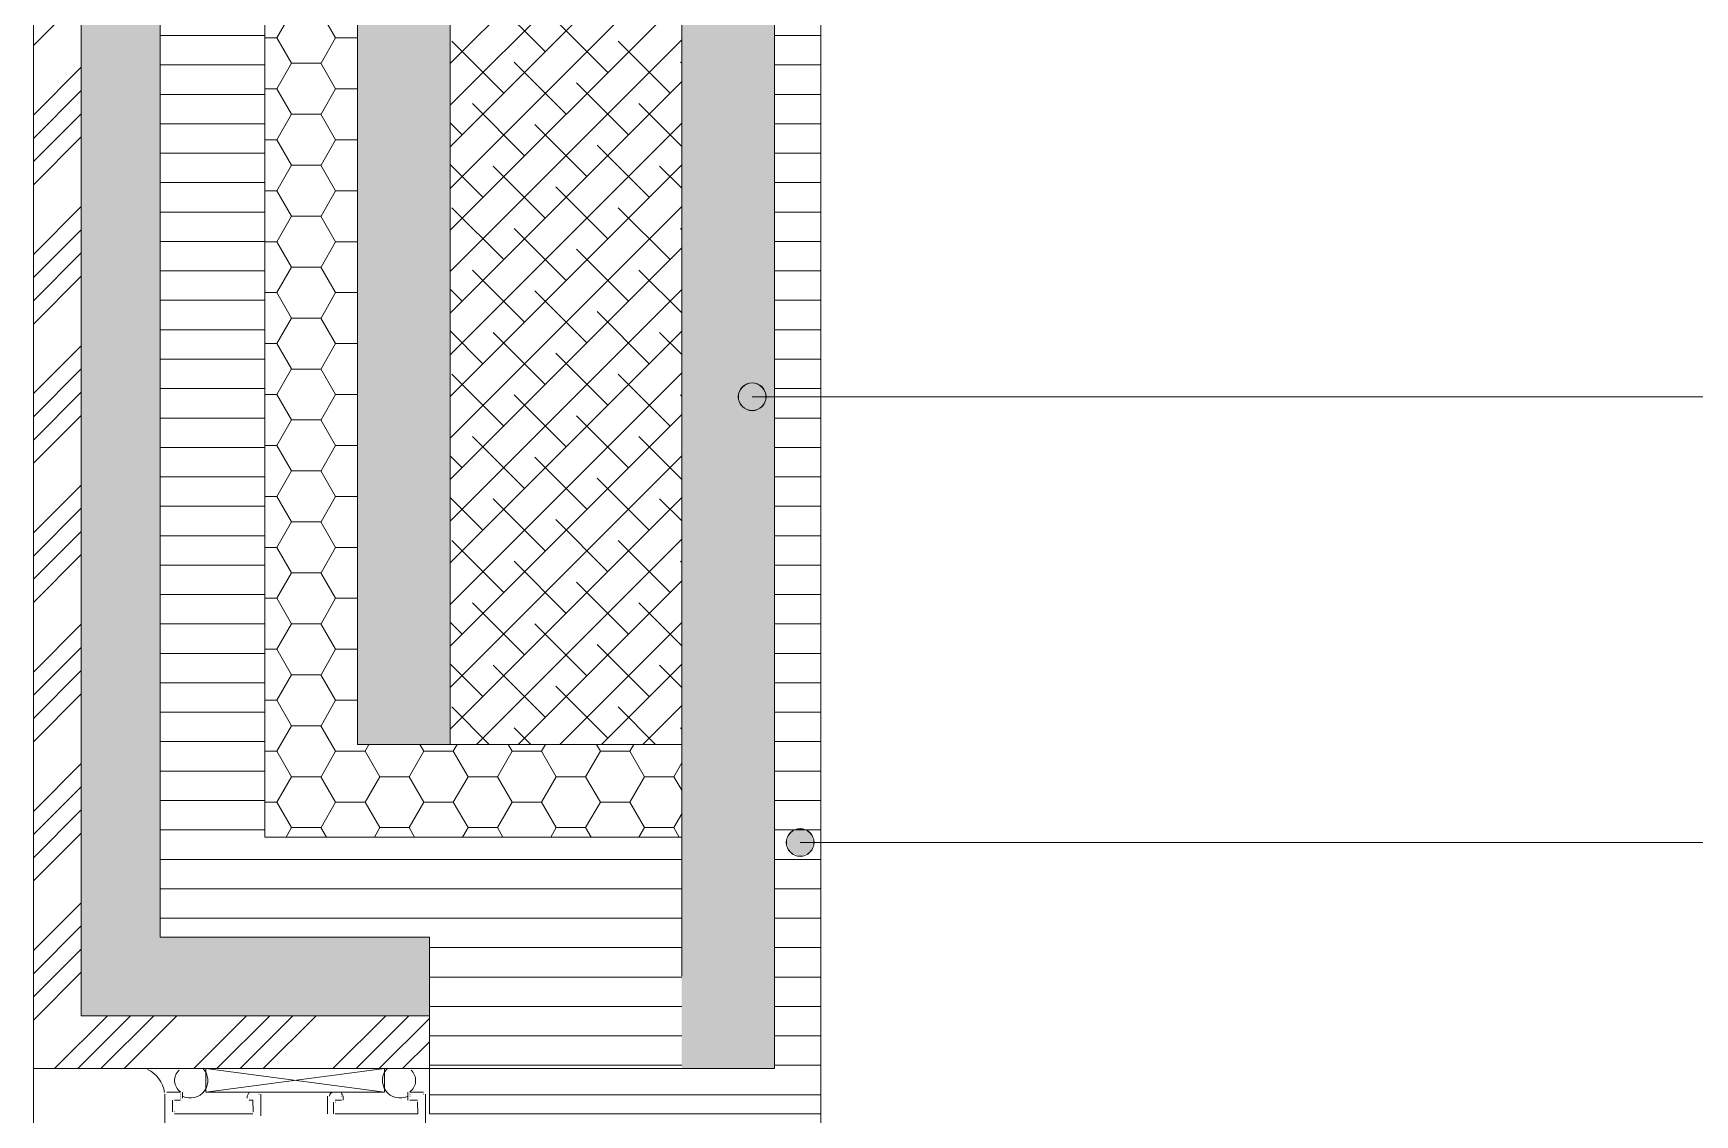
# Paper-space layout 'F02.1_POR CONST' of a CAD drawing. Extents: x -24.6 to 14.9, y -8.7 to 21.
# Drawn here: x -12.623 to -11.357, y 1.472 to 2.296 of the extents above; entities that cross this region are included whole.
import ezdxf
from ezdxf.xclip import XClip

# ---------------------------------------------------------------- set-up
doc = ezdxf.new("R2010")
doc.units = 0
doc.header["$MEASUREMENT"] = 0
doc.header["$XCLIPFRAME"] = 2
doc.layers.add('.trama', color=251, linetype='Continuous', lineweight=5)
doc.layers.add('Anotação - Geral', color=7, linetype='Continuous')
doc.layers.add('para ar_90_muro', color=7, linetype='Continuous')

# ---------------------------------------------------------------- blocks, each defined once
blk = doc.blocks.new('Viewport35')
at = {"layer": '.trama', "ltscale": 0.003}
h = blk.add_hatch(dxfattribs=at)
h.set_pattern_fill('ANSI34', color=256, scale=0.001416666666666304)
h.set_pattern_definition([(44.99999999999999, (-64.91441254747538, 2.771900881948738), (-0.0007513009550105145, 0.0007513009550105146), []), (44.99999999999999, (-64.91416211382412, 2.771900881948738), (-0.0007513009550105145, 0.0007513009550105146), []), (44.99999999999999, (-64.91391168017147, 2.771900881948738), (-0.0007513009550105145, 0.0007513009550105146), []), (44.99999999999999, (-64.9136612465202, 2.771900881948738), (-0.0007513009550105145, 0.0007513009550105146), [])])
h.paths.add_polyline_path([(8.192605035433061, 5.906153775473104), (8.192605035433061, 5.906723775473109), (8.18884670209971, 5.906723775473109), (8.18884670209971, 5.972544775473082), (8.188330035433012, 5.972544775473086), (8.188330035433012, 5.972403108806429), (8.188330035433012, 5.906153775473104)])
at = {"layer": 'para ar_90_muro', "linetype": 'Continuous', "lineweight": 0}
for color, points in [(253, [(8.189696702099695, 5.907573775473105), (8.192605035433061, 5.907573775473105), (8.192605035433061, 5.906723775473109), (8.188846702099681, 5.906723775473109), (8.18884670209971, 5.972544775473096), (8.189696702099724, 5.972544775473096)]), (0, [(8.191830035433071, 5.951544775473096), (8.191830035433071, 5.909653775473105), (8.192830035433019, 5.909653775473105), (8.192830035433019, 5.951544775473096)]), (253, [(8.195330035433017, 5.951544775473096), (8.195330035433017, 5.906153775473104), (8.196330035433064, 5.906153775473104), (8.196330035433064, 5.951544775473096)]), (0, [(8.195940035433068, 5.913404775473104), (8.19598403543307, 5.913298775473102), (8.196090035433073, 5.913254775473103), (8.196196035433076, 5.913298775473102), (8.196240035433064, 5.913404775473104), (8.196196035433076, 5.913510775473105), (8.196090035433073, 5.913554775473106), (8.19598403543307, 5.913510775473105)]), (0, [(8.196458035433068, 5.908594775473107), (8.19650203543307, 5.908488775473105), (8.196608035433073, 5.908444775473106), (8.196714035433075, 5.908488775473105), (8.196758035433078, 5.908594775473107), (8.196714035433075, 5.908700775473106), (8.196608035433073, 5.908744775473105), (8.19650203543307, 5.908700775473106)])]:
    blk.add_hatch(color=color, dxfattribs=at).paths.add_polyline_path(points)
at = {"layer": 'para ar_90_muro', "color": 0, "linetype": 'Continuous', "lineweight": 0}
for p, q in [((8.188330035433012, 5.906153775473104), (8.188330035433012, 5.972403108806429)), ((8.18884670209971, 5.906723775473109), (8.18884670209971, 5.972544760504109)), ((8.189696702099695, 5.907573775473105), (8.189696702099695, 5.972544760504109)), ((8.19083003543301, 5.908653775473098), (8.19083003543301, 5.970703108806429)), ((8.191830035433071, 5.909653775473105), (8.191830035433071, 5.955586775473101)), ((8.192830035433019, 5.951544775473096), (8.192830035433019, 5.909653775473105)), ((8.195330035433017, 5.9071537754731), (8.195330035433017, 5.951544775473096)), ((8.195330035433017, 5.951544775473096), (8.195330035433017, 5.909653775473105)), ((8.196330035433064, 5.906153775473104), (8.196330035433064, 5.951544775473096)), ((8.196830035433067, 5.905666775473096), (8.196830035433067, 5.951544775473096)), ((8.192830035433019, 5.916102775473098), (8.194943035433084, 5.918215775473106)), ((8.192830035433019, 5.916551775473096), (8.194494035433038, 5.918215775473106)), ((8.192830035433019, 5.917000775473106), (8.194045035433078, 5.918215775473106)), ((8.192830035433019, 5.9156537754731), (8.195330035433017, 5.918153775473105)), ((8.192830035433019, 5.915204775473105), (8.195330035433017, 5.917704775473098)), ((8.193856035433072, 5.917129775473098), (8.193295035433067, 5.917690775473098)), ((8.190958035433084, 5.917278775473106), (8.191117035433052, 5.917553775473102)), ((8.191593035433073, 5.917278775473106), (8.191434035433048, 5.917553775473102)), ((8.194530035433004, 5.916904775473105), (8.193969035433042, 5.917466775473105)), ((8.188330035433012, 5.917302775473106), (8.188329035433057, 5.917302775473106)), ((8.19083003543301, 5.917302775473106), (8.189696702099695, 5.917302775473106)), ((8.19083003543301, 5.917278775473106), (8.190958035433084, 5.917278775473106)), ((8.191117035433052, 5.917003775473097), (8.190958035433084, 5.917278775473106)), ((8.19143503543306, 5.917003775473097), (8.191593035433073, 5.917278775473106)), ((8.191593035433073, 5.917278775473106), (8.191830035433071, 5.917278775473106)), ((8.191593035433073, 5.917278775473106), (8.191593035433073, 5.917278775473106)), ((8.191593035433073, 5.917278775473106), (8.191593035433073, 5.917278775473106)), ((8.191593035433073, 5.917278775473106), (8.191593035433073, 5.917278775473106)), ((8.191593035433073, 5.917278775473106), (8.191593035433073, 5.917278775473106)), ((8.192830035433019, 5.914755775473106), (8.195330035433017, 5.9172557754731)), ((8.193407035433069, 5.916680775473102), (8.192846035433021, 5.9172417754731)), ((8.195203035433067, 5.916680775473102), (8.194642035433006, 5.9172417754731)), ((8.196830035433067, 5.917302775473106), (8.196330035433064, 5.917302775473106)), ((8.188330035433012, 5.916985775473098), (8.188329035433057, 5.916985775473098)), ((8.19083003543301, 5.916985775473098), (8.189696702099695, 5.916985775473098)), ((8.190958035433084, 5.916728775473103), (8.191117035433052, 5.917003775473097)), ((8.191117035433052, 5.917003775473097), (8.19143503543306, 5.917003775473097)), ((8.191117035433052, 5.917003775473097), (8.191117035433052, 5.917003775473097)), ((8.191117035433052, 5.917003775473097), (8.191117035433052, 5.917003775473097)), ((8.191117035433052, 5.917003775473097), (8.191117035433052, 5.917003775473097)), ((8.191117035433052, 5.917003775473097), (8.191117035433052, 5.917003775473097)), ((8.191593035433073, 5.916728775473103), (8.191434035433048, 5.917003775473097)), ((8.194081035433044, 5.916455775473105), (8.193520035433068, 5.917017775473097)), ((8.195330035433017, 5.917003775473097), (8.195316035433066, 5.917017775473097)), ((8.196830035433067, 5.916985775473098), (8.196330035433064, 5.916985775473098)), ((8.192830035433019, 5.914306775473097), (8.195330035433017, 5.916806775473104)), ((8.194754035433007, 5.916231775473106), (8.194193035433045, 5.916792775473104)), ((8.188330035433012, 5.916667775473096), (8.188329035433057, 5.916667775473096)), ((8.19083003543301, 5.916667775473096), (8.189696702099695, 5.916667775473096)), ((8.19083003543301, 5.916728775473103), (8.190958035433084, 5.916728775473103)), ((8.191117035433052, 5.916453775473105), (8.190958035433084, 5.916728775473103)), ((8.19143503543306, 5.916453775473105), (8.191593035433073, 5.916728775473103)), ((8.191593035433073, 5.916728775473103), (8.191830035433071, 5.916728775473103)), ((8.191593035433073, 5.916728775473103), (8.191593035433073, 5.916728775473103)), ((8.191593035433073, 5.916728775473103), (8.191593035433073, 5.916728775473103)), ((8.191593035433073, 5.916728775473103), (8.191593035433073, 5.916728775473103)), ((8.191593035433073, 5.916728775473103), (8.191593035433073, 5.916728775473103)), ((8.196830035433067, 5.916667775473096), (8.196330035433064, 5.916667775473096)), ((8.190958035433084, 5.916178775473098), (8.191117035433052, 5.916453775473105)), ((8.191117035433052, 5.916453775473105), (8.19143503543306, 5.916453775473105)), ((8.191117035433052, 5.916453775473105), (8.191117035433052, 5.916453775473105)), ((8.191117035433052, 5.916453775473105), (8.191117035433052, 5.916453775473105)), ((8.191117035433052, 5.916453775473105), (8.191117035433052, 5.916453775473105)), ((8.191117035433052, 5.916453775473105), (8.191117035433052, 5.916453775473105)), ((8.191593035433073, 5.916178775473098), (8.191434035433048, 5.916453775473105)), ((8.193632035433069, 5.916006775473097), (8.193071035433064, 5.916568775473101)), ((8.195330035433017, 5.916105775473104), (8.194867035433063, 5.916568775473101)), ((8.188330035433012, 5.916350775473099), (8.188329035433057, 5.916350775473099)), ((8.19083003543301, 5.916350775473099), (8.189696702099695, 5.916350775473099)), ((8.192958035433023, 5.916231775473106), (8.192830035433019, 5.916360775473098)), ((8.192830035433019, 5.913857775473099), (8.195330035433017, 5.916357775473106)), ((8.194305035433047, 5.915782775473096), (8.19374403543307, 5.916343775473106)), ((8.196830035433067, 5.916350775473099), (8.196330035433064, 5.916350775473099)), ((8.19083003543301, 5.916178775473098), (8.190958035433084, 5.916178775473098)), ((8.191117035433052, 5.915903775473103), (8.190958035433084, 5.916178775473098)), ((8.19143503543306, 5.915903775473103), (8.191593035433073, 5.916178775473098)), ((8.191593035433073, 5.916178775473098), (8.191830035433071, 5.916178775473098)), ((8.191593035433073, 5.916178775473098), (8.191593035433073, 5.916178775473098)), ((8.191593035433073, 5.916178775473098), (8.191593035433073, 5.916178775473098)), ((8.191593035433073, 5.916178775473098), (8.191593035433073, 5.916178775473098)), ((8.191593035433073, 5.916178775473098), (8.191593035433073, 5.916178775473098)), ((8.194979035433064, 5.915557775473099), (8.194418035433003, 5.916119775473105)), ((8.188330035433012, 5.916032775473097), (8.188329035433057, 5.916032775473097)), ((8.19083003543301, 5.916032775473097), (8.189696702099695, 5.916032775473097)), ((8.190958035433084, 5.915628775473106), (8.191117035433052, 5.915903775473103)), ((8.191117035433052, 5.915903775473103), (8.19143503543306, 5.915903775473103)), ((8.191117035433052, 5.915903775473103), (8.191117035433052, 5.915903775473103)), ((8.191117035433052, 5.915903775473103), (8.191117035433052, 5.915903775473103)), ((8.191117035433052, 5.915903775473103), (8.191117035433052, 5.915903775473103)), ((8.191117035433052, 5.915903775473103), (8.191117035433052, 5.915903775473103)), ((8.191593035433073, 5.915628775473106), (8.191434035433048, 5.915903775473103)), ((8.193183035433066, 5.915557775473099), (8.192830035433019, 5.915911775473104)), ((8.192830035433019, 5.913408775473103), (8.195330035433017, 5.915908775473097)), ((8.193856035433072, 5.915333775473098), (8.193295035433067, 5.915894775473097)), ((8.195330035433017, 5.915656775473105), (8.195091035433066, 5.915894775473097)), ((8.196830035433067, 5.916032775473097), (8.196330035433064, 5.916032775473097)), ((8.188330035433012, 5.915715775473101), (8.188329035433057, 5.915715775473101)), ((8.19083003543301, 5.915715775473101), (8.189696702099695, 5.915715775473101)), ((8.196830035433067, 5.915715775473101), (8.196330035433064, 5.915715775473101)), ((8.19083003543301, 5.915628775473106), (8.190958035433084, 5.915628775473106)), ((8.191117035433052, 5.915353775473097), (8.190958035433084, 5.915628775473106)), ((8.19143503543306, 5.915353775473097), (8.191593035433073, 5.915628775473106)), ((8.191593035433073, 5.915628775473106), (8.191830035433071, 5.915628775473106)), ((8.191593035433073, 5.915628775473106), (8.191593035433073, 5.915628775473106)), ((8.191593035433073, 5.915628775473106), (8.191593035433073, 5.915628775473106)), ((8.191593035433073, 5.915628775473106), (8.191593035433073, 5.915628775473106)), ((8.191593035433073, 5.915628775473106), (8.191593035433073, 5.915628775473106)), ((8.194530035433004, 5.915108775473104), (8.193969035433042, 5.915670775473105)), ((8.188330035433012, 5.915397775473098), (8.188329035433057, 5.915397775473098)), ((8.19083003543301, 5.915397775473098), (8.189696702099695, 5.915397775473098)), ((8.190958035433084, 5.915078775473104), (8.191117035433052, 5.915353775473097)), ((8.191117035433052, 5.915353775473097), (8.19143503543306, 5.915353775473097)), ((8.191117035433052, 5.915353775473097), (8.191117035433052, 5.915353775473097)), ((8.191117035433052, 5.915353775473097), (8.191117035433052, 5.915353775473097)), ((8.191117035433052, 5.915353775473097), (8.191117035433052, 5.915353775473097)), ((8.191117035433052, 5.915353775473097), (8.191117035433052, 5.915353775473097)), ((8.191593035433073, 5.915078775473104), (8.191434035433048, 5.915353775473097)), ((8.192830035433019, 5.912959775473105), (8.195330035433017, 5.915459775473099)), ((8.193407035433069, 5.914884775473102), (8.192846035433021, 5.915445775473099)), ((8.195203035433067, 5.914884775473102), (8.194642035433006, 5.915445775473099)), ((8.196830035433067, 5.915397775473098), (8.196330035433064, 5.915397775473098)), ((8.194081035433044, 5.914659775473105), (8.193520035433068, 5.915221775473098)), ((8.195330035433017, 5.915207775473098), (8.195316035433066, 5.915221775473098)), ((8.188330035433012, 5.915080775473104), (8.188329035433057, 5.915080775473104)), ((8.19083003543301, 5.915080775473104), (8.189696702099695, 5.915080775473104)), ((8.19083003543301, 5.915078775473104), (8.190958035433084, 5.915078775473104)), ((8.191117035433052, 5.914803775473105), (8.190958035433084, 5.915078775473104)), ((8.19143503543306, 5.914804775473101), (8.191593035433073, 5.915078775473104)), ((8.191593035433073, 5.915078775473104), (8.191830035433071, 5.915078775473104)), ((8.191593035433073, 5.915078775473104), (8.191593035433073, 5.915078775473104)), ((8.191593035433073, 5.915078775473104), (8.191593035433073, 5.915078775473104)), ((8.191593035433073, 5.915078775473104), (8.191593035433073, 5.915078775473104)), ((8.191593035433073, 5.915078775473104), (8.191593035433073, 5.915078775473104)), ((8.192830035433019, 5.912510775473097), (8.195330035433017, 5.915010775473103)), ((8.194754035433007, 5.914435775473105), (8.194193035433045, 5.914996775473103)), ((8.196830035433067, 5.915080775473104), (8.196330035433064, 5.915080775473104)), ((8.190958035433084, 5.914529775473106), (8.191117035433052, 5.914804775473101)), ((8.191117035433052, 5.914804775473101), (8.191117035433052, 5.914804775473101)), ((8.191117035433052, 5.914804775473101), (8.191117035433052, 5.914804775473101)), ((8.191117035433052, 5.914804775473101), (8.191117035433052, 5.914804775473101)), ((8.191117035433052, 5.914804775473101), (8.191117035433052, 5.914804775473101)), ((8.191117035433052, 5.914803775473105), (8.19143503543306, 5.914803775473105)), ((8.191593035433073, 5.914528775473098), (8.191434035433048, 5.914803775473105)), ((8.188330035433012, 5.9147627754731), (8.188329035433057, 5.9147627754731)), ((8.19083003543301, 5.9147627754731), (8.189696702099695, 5.9147627754731)), ((8.193632035433069, 5.914210775473096), (8.193071035433064, 5.9147727754731)), ((8.195330035433017, 5.914309775473104), (8.194867035433063, 5.9147727754731)), ((8.196830035433067, 5.9147627754731), (8.196330035433064, 5.9147627754731)), ((8.188330035433012, 5.914445775473105), (8.188329035433057, 5.914445775473105)), ((8.19083003543301, 5.914445775473105), (8.189696702099695, 5.914445775473105)), ((8.19083003543301, 5.914528775473098), (8.190958035433084, 5.914528775473098)), ((8.191117035433052, 5.914254775473097), (8.190958035433084, 5.914528775473098)), ((8.19143503543306, 5.914254775473097), (8.191593035433073, 5.914529775473106)), ((8.191593035433073, 5.914529775473106), (8.191593035433073, 5.914529775473106)), ((8.191593035433073, 5.914529775473106), (8.191593035433073, 5.914529775473106)), ((8.191593035433073, 5.914529775473106), (8.191593035433073, 5.914529775473106)), ((8.191593035433073, 5.914529775473106), (8.191593035433073, 5.914529775473106)), ((8.191593035433073, 5.914528775473098), (8.191830035433071, 5.914528775473098)), ((8.192958035433023, 5.914435775473105), (8.192830035433019, 5.914564775473098)), ((8.192830035433019, 5.912061775473099), (8.195330035433017, 5.914561775473107)), ((8.194305035433047, 5.913986775473106), (8.19374403543307, 5.914547775473107)), ((8.196830035433067, 5.914445775473105), (8.196330035433064, 5.914445775473105)), ((8.194979035433064, 5.913761775473098), (8.194418035433003, 5.914323775473104)), ((8.188330035433012, 5.914127775473103), (8.188329035433057, 5.914127775473103)), ((8.19083003543301, 5.914127775473103), (8.189696702099695, 5.914127775473103)), ((8.190958035433084, 5.9139797754731), (8.191117035433052, 5.914254775473097)), ((8.191117035433052, 5.914254775473097), (8.191117035433052, 5.914254775473097)), ((8.191117035433052, 5.914254775473097), (8.191117035433052, 5.914254775473097)), ((8.191117035433052, 5.914254775473097), (8.191117035433052, 5.914254775473097)), ((8.191117035433052, 5.914254775473097), (8.191117035433052, 5.914254775473097)), ((8.191117035433052, 5.914253775473103), (8.19143503543306, 5.914253775473103)), ((8.191593035433073, 5.9139797754731), (8.191434035433048, 5.914254775473097)), ((8.193183035433066, 5.913761775473098), (8.192830035433019, 5.914115775473102)), ((8.192830035433019, 5.911612775473102), (8.195330035433017, 5.914112775473097)), ((8.193856035433072, 5.913537775473097), (8.193295035433067, 5.914098775473096)), ((8.195330035433017, 5.913860775473106), (8.195091035433066, 5.914098775473096)), ((8.196830035433067, 5.914127775473103), (8.196330035433064, 5.914127775473103)), ((8.19083003543301, 5.913978775473105), (8.190958035433084, 5.913978775473105)), ((8.191117035433052, 5.913704775473105), (8.190958035433084, 5.9139797754731)), ((8.19143503543306, 5.913704775473105), (8.191593035433073, 5.9139797754731)), ((8.191593035433073, 5.9139797754731), (8.191593035433073, 5.9139797754731)), ((8.191593035433073, 5.9139797754731), (8.191593035433073, 5.9139797754731)), ((8.191593035433073, 5.9139797754731), (8.191593035433073, 5.9139797754731)), ((8.191593035433073, 5.9139797754731), (8.191593035433073, 5.9139797754731)), ((8.191593035433073, 5.913978775473105), (8.191830035433071, 5.913978775473105)), ((8.188330035433012, 5.913810775473106), (8.188329035433057, 5.913810775473106)), ((8.19083003543301, 5.913810775473106), (8.189696702099695, 5.913810775473106)), ((8.194530035433004, 5.913312775473102), (8.193969035433042, 5.913874775473106)), ((8.196830035433067, 5.913810775473106), (8.196330035433064, 5.913810775473106)), ((8.190958035433084, 5.913429775473098), (8.191117035433052, 5.913704775473105)), ((8.191117035433052, 5.913704775473105), (8.191117035433052, 5.913704775473105)), ((8.191117035433052, 5.913704775473105), (8.191117035433052, 5.913704775473105)), ((8.191117035433052, 5.913704775473105), (8.191117035433052, 5.913704775473105)), ((8.191117035433052, 5.913704775473105), (8.191117035433052, 5.913704775473105)), ((8.191117035433052, 5.913703775473097), (8.19143503543306, 5.913703775473097)), ((8.191593035433073, 5.913429775473098), (8.191434035433048, 5.913704775473105)), ((8.192830035433019, 5.911163775473106), (8.195330035433017, 5.913663775473097)), ((8.193407035433069, 5.913088775473101), (8.192846035433021, 5.913649775473097)), ((8.195203035433067, 5.913088775473101), (8.194642035433006, 5.913649775473097)), ((8.188330035433012, 5.913492775473104), (8.188329035433057, 5.913492775473104)), ((8.19083003543301, 5.913492775473104), (8.189696702099695, 5.913492775473104)), ((8.19083003543301, 5.913429775473098), (8.190958035433084, 5.913429775473098)), ((8.191117035433052, 5.913154775473101), (8.190958035433084, 5.913429775473098)), ((8.19143503543306, 5.913154775473101), (8.191593035433073, 5.913429775473098)), ((8.191593035433073, 5.913429775473098), (8.191830035433071, 5.913429775473098)), ((8.191593035433073, 5.913429775473098), (8.191593035433073, 5.913429775473098)), ((8.191593035433073, 5.913429775473098), (8.191593035433073, 5.913429775473098)), ((8.191593035433073, 5.913429775473098), (8.191593035433073, 5.913429775473098)), ((8.191593035433073, 5.913429775473098), (8.191593035433073, 5.913429775473098)), ((8.194081035433044, 5.912863775473106), (8.193520035433068, 5.913425775473097)), ((8.195330035433017, 5.913411775473097), (8.195316035433066, 5.913425775473097)), ((8.223497035433084, 5.913404775473104), (8.196090035433073, 5.913404775473104)), ((8.196830035433067, 5.913492775473104), (8.196330035433064, 5.913492775473104)), ((8.192830035433019, 5.910714775473096), (8.195330035433017, 5.913214775473101)), ((8.194754035433007, 5.912639775473105), (8.194193035433045, 5.913200775473102)), ((8.188330035433012, 5.913175775473105), (8.188329035433057, 5.913175775473105)), ((8.19083003543301, 5.913175775473105), (8.189696702099695, 5.913175775473105)), ((8.190958035433084, 5.912879775473106), (8.191117035433052, 5.913154775473101)), ((8.191117035433052, 5.913154775473101), (8.19143503543306, 5.913154775473101)), ((8.191117035433052, 5.913154775473101), (8.191117035433052, 5.913154775473101)), ((8.191117035433052, 5.913154775473101), (8.191117035433052, 5.913154775473101)), ((8.191117035433052, 5.913154775473101), (8.191117035433052, 5.913154775473101)), ((8.191117035433052, 5.913154775473101), (8.191117035433052, 5.913154775473101)), ((8.191593035433073, 5.912879775473106), (8.191434035433048, 5.913154775473101)), ((8.196830035433067, 5.913175775473105), (8.196330035433064, 5.913175775473105)), ((8.188330035433012, 5.912857775473107), (8.188329035433057, 5.912857775473107)), ((8.19083003543301, 5.912857775473107), (8.189696702099695, 5.912857775473107)), ((8.19083003543301, 5.912879775473106), (8.190958035433084, 5.912879775473106)), ((8.191117035433052, 5.912604775473097), (8.190958035433084, 5.912879775473106)), ((8.19143503543306, 5.912604775473097), (8.191593035433073, 5.912879775473106)), ((8.191593035433073, 5.912879775473106), (8.191830035433071, 5.912879775473106)), ((8.191593035433073, 5.912879775473106), (8.191593035433073, 5.912879775473106)), ((8.191593035433073, 5.912879775473106), (8.191593035433073, 5.912879775473106)), ((8.191593035433073, 5.912879775473106), (8.191593035433073, 5.912879775473106)), ((8.191593035433073, 5.912879775473106), (8.191593035433073, 5.912879775473106)), ((8.193632035433069, 5.912414775473106), (8.193071035433064, 5.9129767754731)), ((8.195330035433017, 5.912513775473103), (8.194867035433063, 5.9129767754731)), ((8.196830035433067, 5.912857775473107), (8.196330035433064, 5.912857775473107)), ((8.192958035433023, 5.912639775473105), (8.192830035433019, 5.912767775473105)), ((8.192830035433019, 5.910265775473098), (8.195330035433017, 5.912765775473106)), ((8.194305035433047, 5.912190775473105), (8.19374403543307, 5.912751775473106)), ((8.188330035433012, 5.912540775473097), (8.188329035433057, 5.912540775473097)), ((8.19083003543301, 5.912540775473097), (8.189696702099695, 5.912540775473097)), ((8.190958035433084, 5.912329775473101), (8.191117035433052, 5.912604775473097)), ((8.191117035433052, 5.912604775473097), (8.19143503543306, 5.912604775473097)), ((8.191117035433052, 5.912604775473097), (8.191117035433052, 5.912604775473097)), ((8.191117035433052, 5.912604775473097), (8.191117035433052, 5.912604775473097)), ((8.191117035433052, 5.912604775473097), (8.191117035433052, 5.912604775473097)), ((8.191117035433052, 5.912604775473097), (8.191117035433052, 5.912604775473097)), ((8.191593035433073, 5.912329775473101), (8.191434035433048, 5.912604775473097)), ((8.194979035433064, 5.911965775473098), (8.194418035433003, 5.912527775473103)), ((8.196830035433067, 5.912540775473097), (8.196330035433064, 5.912540775473097)), ((8.19083003543301, 5.912329775473101), (8.190958035433084, 5.912329775473101)), ((8.191117035433052, 5.912054775473106), (8.190958035433084, 5.912329775473101)), ((8.19143503543306, 5.912054775473106), (8.191593035433073, 5.912329775473101)), ((8.191593035433073, 5.912329775473101), (8.191830035433071, 5.912329775473101)), ((8.191593035433073, 5.912329775473101), (8.191593035433073, 5.912329775473101)), ((8.191593035433073, 5.912329775473101), (8.191593035433073, 5.912329775473101)), ((8.191593035433073, 5.912329775473101), (8.191593035433073, 5.912329775473101)), ((8.191593035433073, 5.912329775473101), (8.191593035433073, 5.912329775473101)), ((8.193183035433066, 5.911965775473098), (8.192830035433019, 5.912318775473105)), ((8.192830035433019, 5.909816775473102), (8.195330035433017, 5.912316775473105)), ((8.193856035433072, 5.911741775473097), (8.193295035433067, 5.912302775473105)), ((8.195330035433017, 5.912064775473107), (8.195091035433066, 5.912302775473105)), ((8.188330035433012, 5.912222775473106), (8.188329035433057, 5.912222775473106)), ((8.19083003543301, 5.912222775473106), (8.189696702099695, 5.912222775473106)), ((8.196830035433067, 5.912222775473106), (8.196330035433064, 5.912222775473106)), ((8.190958035433084, 5.911779775473097), (8.191117035433052, 5.912054775473106)), ((8.191117035433052, 5.912054775473106), (8.19143503543306, 5.912054775473106)), ((8.191117035433052, 5.912054775473106), (8.191117035433052, 5.912054775473106)), ((8.191117035433052, 5.912054775473106), (8.191117035433052, 5.912054775473106)), ((8.191117035433052, 5.912054775473106), (8.191117035433052, 5.912054775473106)), ((8.191117035433052, 5.912054775473106), (8.191117035433052, 5.912054775473106)), ((8.191593035433073, 5.911779775473097), (8.191434035433048, 5.912054775473106)), ((8.194530035433004, 5.911516775473102), (8.193969035433042, 5.912078775473105)), ((8.188330035433012, 5.911905775473098), (8.188329035433057, 5.911905775473098)), ((8.19083003543301, 5.911905775473098), (8.189696702099695, 5.911905775473098)), ((8.19083003543301, 5.911779775473097), (8.190958035433084, 5.911779775473097)), ((8.191117035433052, 5.911504775473102), (8.190958035433084, 5.911779775473097)), ((8.19143503543306, 5.911504775473102), (8.191593035433073, 5.911779775473097)), ((8.191593035433073, 5.911779775473097), (8.191830035433071, 5.911779775473097)), ((8.191593035433073, 5.911779775473097), (8.191593035433073, 5.911779775473097)), ((8.191593035433073, 5.911779775473097), (8.191593035433073, 5.911779775473097)), ((8.191593035433073, 5.911779775473097), (8.191593035433073, 5.911779775473097)), ((8.191593035433073, 5.911779775473097), (8.191593035433073, 5.911779775473097)), ((8.193407035433069, 5.911292775473099), (8.192846035433021, 5.911853775473098)), ((8.193115035433024, 5.909653775473105), (8.195330035433017, 5.911867775473098)), ((8.195203035433067, 5.911292775473099), (8.194642035433006, 5.911853775473098)), ((8.196830035433067, 5.911905775473098), (8.196330035433064, 5.911905775473098)), ((8.188330035433012, 5.911587775473096), (8.188328035433074, 5.911587775473096)), ((8.19083003543301, 5.911587775473096), (8.189696702099695, 5.911587775473096)), ((8.194081035433044, 5.911067775473105), (8.193520035433068, 5.911629775473097)), ((8.195330035433017, 5.911615775473097), (8.195316035433066, 5.911629775473097)), ((8.196830035433067, 5.911587775473096), (8.196330035433064, 5.911587775473096)), ((8.190958035433084, 5.911229775473105), (8.191117035433052, 5.911504775473102)), ((8.191117035433052, 5.911504775473102), (8.19143503543306, 5.911504775473102)), ((8.191117035433052, 5.911504775473102), (8.191117035433052, 5.911504775473102)), ((8.191117035433052, 5.911504775473102), (8.191117035433052, 5.911504775473102)), ((8.191117035433052, 5.911504775473102), (8.191117035433052, 5.911504775473102)), ((8.191117035433052, 5.911504775473102), (8.191117035433052, 5.911504775473102)), ((8.191593035433073, 5.911229775473105), (8.191434035433048, 5.911504775473102)), ((8.19356403543307, 5.909653775473105), (8.195330035433017, 5.9114187754731)), ((8.194754035433007, 5.910843775473104), (8.194193035433045, 5.9114047754731)), ((8.188330035433012, 5.911270775473099), (8.188328035433074, 5.911270775473099)), ((8.19083003543301, 5.911270775473099), (8.189696702099695, 5.911270775473099)), ((8.19083003543301, 5.911229775473105), (8.190958035433084, 5.911229775473105)), ((8.191117035433052, 5.910954775473098), (8.190958035433084, 5.911229775473105)), ((8.19143503543306, 5.910954775473098), (8.191593035433073, 5.911229775473105)), ((8.191593035433073, 5.911229775473105), (8.191830035433071, 5.911229775473105)), ((8.191593035433073, 5.911229775473105), (8.191593035433073, 5.911229775473105)), ((8.191593035433073, 5.911229775473105), (8.191593035433073, 5.911229775473105)), ((8.191593035433073, 5.911229775473105), (8.191593035433073, 5.911229775473105)), ((8.191593035433073, 5.911229775473105), (8.191593035433073, 5.911229775473105)), ((8.196830035433067, 5.911270775473099), (8.196330035433064, 5.911270775473099)), ((8.193632035433069, 5.910618775473106), (8.193071035433064, 5.911180775473099)), ((8.195330035433017, 5.910716775473096), (8.194867035433063, 5.911180775473099)), ((8.188330035433012, 5.910952775473097), (8.188328035433074, 5.910952775473097)), ((8.19083003543301, 5.910952775473097), (8.189696702099695, 5.910952775473097)), ((8.190958035433084, 5.910679775473103), (8.191117035433052, 5.910954775473098)), ((8.191117035433052, 5.910954775473098), (8.19143503543306, 5.910954775473098)), ((8.191117035433052, 5.910954775473098), (8.191117035433052, 5.910954775473098)), ((8.191117035433052, 5.910954775473098), (8.191117035433052, 5.910954775473098)), ((8.191117035433052, 5.910954775473098), (8.191117035433052, 5.910954775473098)), ((8.191117035433052, 5.910954775473098), (8.191117035433052, 5.910954775473098)), ((8.191593035433073, 5.910679775473103), (8.191434035433048, 5.910954775473098)), ((8.192958035433023, 5.910843775473104), (8.192830035433019, 5.910971775473104)), ((8.194305035433047, 5.910394775473105), (8.19374403543307, 5.910955775473104)), ((8.194013035433073, 5.909653775473105), (8.195330035433017, 5.910969775473104)), ((8.196830035433067, 5.910952775473097), (8.196330035433064, 5.910952775473097)), ((8.19083003543301, 5.910679775473103), (8.190958035433084, 5.910679775473103)), ((8.191117035433052, 5.910404775473104), (8.190958035433084, 5.910679775473103)), ((8.19143503543306, 5.910404775473104), (8.191593035433073, 5.910679775473103)), ((8.191593035433073, 5.910679775473103), (8.191830035433071, 5.910679775473103)), ((8.191593035433073, 5.910679775473103), (8.191593035433073, 5.910679775473103)), ((8.191593035433073, 5.910679775473103), (8.191593035433073, 5.910679775473103)), ((8.191593035433073, 5.910679775473103), (8.191593035433073, 5.910679775473103)), ((8.191593035433073, 5.910679775473103), (8.191593035433073, 5.910679775473103)), ((8.194979035433064, 5.910169775473097), (8.194418035433003, 5.910731775473103)), ((8.188330035433012, 5.910635775473102), (8.188328035433074, 5.910635775473102)), ((8.19083003543301, 5.910635775473102), (8.189696702099695, 5.910635775473102)), ((8.193183035433066, 5.910169775473097), (8.192830035433019, 5.910522775473105)), ((8.193856035433072, 5.909945775473096), (8.193295035433067, 5.910506775473106)), ((8.194462035433034, 5.909653775473105), (8.195330035433017, 5.910520775473106)), ((8.195330035433017, 5.910267775473098), (8.195091035433066, 5.910506775473106)), ((8.196830035433067, 5.910635775473102), (8.196330035433064, 5.910635775473102)), ((8.188330035433012, 5.910317775473098), (8.188328035433074, 5.910317775473098)), ((8.19083003543301, 5.910317775473098), (8.189696702099695, 5.910317775473098)), ((8.190958035433084, 5.910129775473097), (8.191117035433052, 5.910404775473104)), ((8.191117035433052, 5.910404775473104), (8.19143503543306, 5.910404775473104)), ((8.191117035433052, 5.910404775473104), (8.191117035433052, 5.910404775473104)), ((8.191117035433052, 5.910404775473104), (8.191117035433052, 5.910404775473104)), ((8.191117035433052, 5.910404775473104), (8.191117035433052, 5.910404775473104)), ((8.191117035433052, 5.910404775473104), (8.191117035433052, 5.910404775473104)), ((8.191593035433073, 5.910129775473097), (8.191434035433048, 5.910404775473104)), ((8.196830035433067, 5.910317775473098), (8.196330035433064, 5.910317775473098)), ((8.194530035433004, 5.909720775473101), (8.193969035433042, 5.910282775473107)), ((8.188330035433012, 5.910000775473103), (8.188328035433074, 5.910000775473103)), ((8.19083003543301, 5.910000775473103), (8.189696702099695, 5.910000775473103)), ((8.19083003543301, 5.910129775473097), (8.190958035433084, 5.910129775473097)), ((8.191117035433052, 5.909854775473102), (8.190958035433084, 5.910129775473097)), ((8.19143503543306, 5.909854775473102), (8.191593035433073, 5.910129775473097)), ((8.191593035433073, 5.910129775473097), (8.191830035433071, 5.910129775473097)), ((8.191593035433073, 5.910129775473097), (8.191593035433073, 5.910129775473097)), ((8.191593035433073, 5.910129775473097), (8.191593035433073, 5.910129775473097)), ((8.191593035433073, 5.910129775473097), (8.191593035433073, 5.910129775473097)), ((8.191593035433073, 5.910129775473097), (8.191593035433073, 5.910129775473097)), ((8.193251035433065, 5.909653775473105), (8.192846035433021, 5.910057775473097)), ((8.195047035433078, 5.909653775473105), (8.194642035433006, 5.910057775473097)), ((8.19491103543308, 5.909653775473105), (8.195330035433017, 5.910071775473098)), ((8.196830035433067, 5.910000775473103), (8.196330035433064, 5.910000775473103)), ((8.190958035433084, 5.909579775473105), (8.191117035433052, 5.909854775473102)), ((8.191117035433052, 5.909854775473102), (8.19143503543306, 5.909854775473102)), ((8.191117035433052, 5.909854775473102), (8.191117035433052, 5.909854775473102)), ((8.191117035433052, 5.909854775473102), (8.191117035433052, 5.909854775473102)), ((8.191117035433052, 5.909854775473102), (8.191117035433052, 5.909854775473102)), ((8.191117035433052, 5.909854775473102), (8.191117035433052, 5.909854775473102)), ((8.191593035433073, 5.909579775473105), (8.191434035433048, 5.909854775473102)), ((8.193700035433054, 5.909653775473105), (8.193520035433068, 5.909832775473102)), ((8.195330035433017, 5.909818775473102), (8.195316035433066, 5.909832775473102)), ((8.188330035433012, 5.909682775473101), (8.188328035433074, 5.909682775473101)), ((8.19083003543301, 5.909682775473101), (8.189696702099695, 5.909682775473101)), ((8.191830035433071, 5.909653775473105), (8.195330035433017, 5.909653775473105)), ((8.191911035433037, 5.909579775473105), (8.191953035433016, 5.909653775473105)), ((8.192546035433068, 5.909579775473105), (8.192503035433049, 5.909653775473105)), ((8.192863035433064, 5.909579775473105), (8.192906035433055, 5.909653775473105)), ((8.193498035433066, 5.909579775473105), (8.193456035433073, 5.909653775473105)), ((8.193816035433017, 5.909579775473105), (8.193858035432996, 5.909653775473105)), ((8.194451035433076, 5.909579775473105), (8.194408035433028, 5.909653775473105)), ((8.194768035433071, 5.909579775473105), (8.194811035433034, 5.909653775473105)), ((8.196830035433067, 5.909682775473101), (8.196330035433064, 5.909682775473101)), ((8.19083003543301, 5.909579775473105), (8.190958035433084, 5.909579775473105)), ((8.191117035433052, 5.909304775473098), (8.190958035433084, 5.909579775473105)), ((8.19143503543306, 5.909304775473098), (8.191593035433073, 5.909579775473105)), ((8.191593035433073, 5.909579775473105), (8.191911035433037, 5.909579775473105)), ((8.191593035433073, 5.909579775473105), (8.191593035433073, 5.909579775473105)), ((8.191593035433073, 5.909579775473105), (8.191593035433073, 5.909579775473105)), ((8.191593035433073, 5.909579775473105), (8.191593035433073, 5.909579775473105)), ((8.191593035433073, 5.909579775473105), (8.191593035433073, 5.909579775473105)), ((8.19206903543305, 5.909304775473098), (8.191911035433037, 5.909579775473105)), ((8.192387035433072, 5.909304775473098), (8.192546035433068, 5.909579775473105)), ((8.192546035433068, 5.909579775473105), (8.192863035433064, 5.909579775473105)), ((8.192546035433068, 5.909579775473105), (8.192546035433068, 5.909579775473105)), ((8.192546035433068, 5.909579775473105), (8.192546035433068, 5.909579775473105)), ((8.192546035433068, 5.909579775473105), (8.192546035433068, 5.909579775473105)), ((8.192546035433068, 5.909579775473105), (8.192546035433068, 5.909579775473105)), ((8.193022035433032, 5.909304775473098), (8.192863035433064, 5.909579775473105)), ((8.193340035433067, 5.909304775473098), (8.193498035433066, 5.909579775473105)), ((8.193498035433066, 5.909579775473105), (8.193816035433017, 5.909579775473105)), ((8.193498035433066, 5.909579775473105), (8.193498035433066, 5.909579775473105)), ((8.193498035433066, 5.909579775473105), (8.193498035433066, 5.909579775473105)), ((8.193498035433066, 5.909579775473105), (8.193498035433066, 5.909579775473105)), ((8.193498035433066, 5.909579775473105), (8.193498035433066, 5.909579775473105)), ((8.193974035433072, 5.909304775473098), (8.193816035433017, 5.909579775473105)), ((8.194292035433051, 5.909304775473098), (8.194451035433076, 5.909579775473105)), ((8.194451035433076, 5.909579775473105), (8.194768035433071, 5.909579775473105)), ((8.194451035433076, 5.909579775473105), (8.194451035433076, 5.909579775473105)), ((8.194451035433076, 5.909579775473105), (8.194451035433076, 5.909579775473105)), ((8.194451035433076, 5.909579775473105), (8.194451035433076, 5.909579775473105)), ((8.194451035433076, 5.909579775473105), (8.194451035433076, 5.909579775473105)), ((8.194927035433082, 5.909304775473098), (8.194768035433071, 5.909579775473105)), ((8.195245035433075, 5.909304775473098), (8.195330035433017, 5.909452775473097)), ((8.188330035433012, 5.909365775473105), (8.188328035433074, 5.909365775473105)), ((8.19083003543301, 5.909365775473105), (8.189696702099695, 5.909365775473105)), ((8.190958035433084, 5.909029775473103), (8.191117035433052, 5.909304775473098)), ((8.191117035433052, 5.909304775473098), (8.19143503543306, 5.909304775473098)), ((8.191117035433052, 5.909304775473098), (8.191117035433052, 5.909304775473098)), ((8.191117035433052, 5.909304775473098), (8.191117035433052, 5.909304775473098)), ((8.191117035433052, 5.909304775473098), (8.191117035433052, 5.909304775473098)), ((8.191117035433052, 5.909304775473098), (8.191117035433052, 5.909304775473098)), ((8.191593035433073, 5.909029775473103), (8.191434035433048, 5.909304775473098)), ((8.191911035433037, 5.909029775473103), (8.192070035433076, 5.909304775473098)), ((8.192070035433076, 5.909304775473098), (8.192387035433072, 5.909304775473098)), ((8.192070035433076, 5.909304775473098), (8.192070035433076, 5.909304775473098)), ((8.192070035433076, 5.909304775473098), (8.192070035433076, 5.909304775473098)), ((8.192070035433076, 5.909304775473098), (8.192070035433076, 5.909304775473098)), ((8.192070035433076, 5.909304775473098), (8.192070035433076, 5.909304775473098)), ((8.192546035433068, 5.909029775473103), (8.192387035433072, 5.909304775473098)), ((8.192863035433064, 5.909029775473103), (8.193022035433032, 5.909304775473098)), ((8.193022035433032, 5.909304775473098), (8.193340035433067, 5.909304775473098)), ((8.193022035433032, 5.909304775473098), (8.193022035433032, 5.909304775473098)), ((8.193022035433032, 5.909304775473098), (8.193022035433032, 5.909304775473098)), ((8.193022035433032, 5.909304775473098), (8.193022035433032, 5.909304775473098)), ((8.193022035433032, 5.909304775473098), (8.193022035433032, 5.909304775473098)), ((8.193498035433066, 5.909029775473103), (8.193339035433013, 5.909304775473098)), ((8.193816035433017, 5.909029775473103), (8.193975035433056, 5.909304775473098)), ((8.193975035433056, 5.909304775473098), (8.194292035433051, 5.909304775473098)), ((8.193975035433056, 5.909304775473098), (8.193975035433056, 5.909304775473098)), ((8.193975035433056, 5.909304775473098), (8.193975035433056, 5.909304775473098)), ((8.193975035433056, 5.909304775473098), (8.193975035433056, 5.909304775473098)), ((8.193975035433056, 5.909304775473098), (8.193975035433056, 5.909304775473098)), ((8.194451035433076, 5.909029775473103), (8.194292035433051, 5.909304775473098)), ((8.194768035433071, 5.909029775473103), (8.194927035433082, 5.909304775473098)), ((8.194927035433082, 5.909304775473098), (8.195245035433075, 5.909304775473098)), ((8.194927035433082, 5.909304775473098), (8.194927035433082, 5.909304775473098)), ((8.194927035433082, 5.909304775473098), (8.194927035433082, 5.909304775473098)), ((8.194927035433082, 5.909304775473098), (8.194927035433082, 5.909304775473098)), ((8.194927035433082, 5.909304775473098), (8.194927035433082, 5.909304775473098)), ((8.195330035433017, 5.909157775473103), (8.195244035433078, 5.909304775473098)), ((8.196830035433067, 5.909365775473105), (8.196330035433064, 5.909365775473105)), ((8.188330035433012, 5.909047775473102), (8.188328035433074, 5.909047775473102)), ((8.19083003543301, 5.909047775473102), (8.189696702099695, 5.909047775473102)), ((8.19083003543301, 5.909029775473103), (8.190958035433084, 5.909029775473103)), ((8.191117035433052, 5.908754775473106), (8.190958035433084, 5.909029775473103)), ((8.19143503543306, 5.908754775473106), (8.191593035433073, 5.909029775473103)), ((8.191593035433073, 5.909029775473103), (8.191911035433037, 5.909029775473103)), ((8.191593035433073, 5.909029775473103), (8.191593035433073, 5.909029775473103)), ((8.191593035433073, 5.909029775473103), (8.191593035433073, 5.909029775473103)), ((8.191593035433073, 5.909029775473103), (8.191593035433073, 5.909029775473103)), ((8.191593035433073, 5.909029775473103), (8.191593035433073, 5.909029775473103)), ((8.19206903543305, 5.908754775473106), (8.191911035433037, 5.909029775473103)), ((8.192387035433072, 5.908754775473106), (8.192546035433068, 5.909029775473103)), ((8.192546035433068, 5.909029775473103), (8.192863035433064, 5.909029775473103)), ((8.192546035433068, 5.909029775473103), (8.192546035433068, 5.909029775473103)), ((8.192546035433068, 5.909029775473103), (8.192546035433068, 5.909029775473103)), ((8.192546035433068, 5.909029775473103), (8.192546035433068, 5.909029775473103)), ((8.192546035433068, 5.909029775473103), (8.192546035433068, 5.909029775473103)), ((8.193022035433032, 5.908754775473106), (8.192863035433064, 5.909029775473103)), ((8.193340035433067, 5.908754775473106), (8.193498035433066, 5.909029775473103)), ((8.193498035433066, 5.909029775473103), (8.193816035433017, 5.909029775473103)), ((8.193498035433066, 5.909029775473103), (8.193498035433066, 5.909029775473103)), ((8.193498035433066, 5.909029775473103), (8.193498035433066, 5.909029775473103)), ((8.193498035433066, 5.909029775473103), (8.193498035433066, 5.909029775473103)), ((8.193498035433066, 5.909029775473103), (8.193498035433066, 5.909029775473103)), ((8.193974035433072, 5.908754775473106), (8.193816035433017, 5.909029775473103)), ((8.194292035433051, 5.908754775473106), (8.194451035433076, 5.909029775473103)), ((8.194451035433076, 5.909029775473103), (8.194768035433071, 5.909029775473103)), ((8.194451035433076, 5.909029775473103), (8.194451035433076, 5.909029775473103)), ((8.194451035433076, 5.909029775473103), (8.194451035433076, 5.909029775473103)), ((8.194451035433076, 5.909029775473103), (8.194451035433076, 5.909029775473103)), ((8.194451035433076, 5.909029775473103), (8.194451035433076, 5.909029775473103)), ((8.194927035433082, 5.908754775473106), (8.194768035433071, 5.909029775473103)), ((8.195245035433075, 5.908754775473106), (8.195330035433017, 5.908902775473106)), ((8.196830035433067, 5.909047775473102), (8.196330035433064, 5.909047775473102)), ((8.188330035433012, 5.908730775473105), (8.188328035433074, 5.908730775473105)), ((8.19083003543301, 5.908730775473105), (8.189696702099695, 5.908730775473105)), ((8.191058035433073, 5.908653775473098), (8.191117035433052, 5.908754775473106)), ((8.191117035433052, 5.908754775473106), (8.19143503543306, 5.908754775473106)), ((8.191117035433052, 5.908754775473106), (8.191117035433052, 5.908754775473106)), ((8.191117035433052, 5.908754775473106), (8.191117035433052, 5.908754775473106)), ((8.191117035433052, 5.908754775473106), (8.191117035433052, 5.908754775473106)), ((8.191117035433052, 5.908754775473106), (8.191117035433052, 5.908754775473106)), ((8.19149303543307, 5.908653775473098), (8.191434035433048, 5.908754775473106)), ((8.192011035433012, 5.908653775473098), (8.192070035433076, 5.908754775473106)), ((8.192070035433076, 5.908754775473106), (8.192387035433072, 5.908754775473106)), ((8.192070035433076, 5.908754775473106), (8.192070035433076, 5.908754775473106)), ((8.192070035433076, 5.908754775473106), (8.192070035433076, 5.908754775473106)), ((8.192070035433076, 5.908754775473106), (8.192070035433076, 5.908754775473106)), ((8.192070035433076, 5.908754775473106), (8.192070035433076, 5.908754775473106)), ((8.192446035433022, 5.908653775473098), (8.192387035433072, 5.908754775473106)), ((8.192963035433067, 5.908653775473098), (8.193022035433032, 5.908754775473106)), ((8.193022035433032, 5.908754775473106), (8.193340035433067, 5.908754775473106)), ((8.193022035433032, 5.908754775473106), (8.193022035433032, 5.908754775473106)), ((8.193022035433032, 5.908754775473106), (8.193022035433032, 5.908754775473106)), ((8.193022035433032, 5.908754775473106), (8.193022035433032, 5.908754775473106)), ((8.193022035433032, 5.908754775473106), (8.193022035433032, 5.908754775473106)), ((8.193398035433077, 5.908653775473098), (8.193339035433013, 5.908754775473106)), ((8.193916035433062, 5.908653775473098), (8.193975035433056, 5.908754775473106)), ((8.193975035433056, 5.908754775473106), (8.194292035433051, 5.908754775473106)), ((8.193975035433056, 5.908754775473106), (8.193975035433056, 5.908754775473106)), ((8.193975035433056, 5.908754775473106), (8.193975035433056, 5.908754775473106)), ((8.193975035433056, 5.908754775473106), (8.193975035433056, 5.908754775473106)), ((8.193975035433056, 5.908754775473106), (8.193975035433056, 5.908754775473106)), ((8.194351035433073, 5.908653775473098), (8.194292035433051, 5.908754775473106)), ((8.19486803543306, 5.908653775473098), (8.194927035433082, 5.908754775473106)), ((8.194927035433082, 5.908754775473106), (8.195245035433075, 5.908754775473106)), ((8.194927035433082, 5.908754775473106), (8.194927035433082, 5.908754775473106)), ((8.194927035433082, 5.908754775473106), (8.194927035433082, 5.908754775473106)), ((8.194927035433082, 5.908754775473106), (8.194927035433082, 5.908754775473106)), ((8.194927035433082, 5.908754775473106), (8.194927035433082, 5.908754775473106)), ((8.19530303543307, 5.908653775473098), (8.195244035433078, 5.908754775473106)), ((8.196830035433067, 5.908730775473105), (8.196330035433064, 5.908730775473105)), ((8.19083003543301, 5.908653775473098), (8.195330035433017, 5.908653775473098)), ((8.223497035433084, 5.908594775473107), (8.196608035433073, 5.908594775473107)), ((8.188330035433012, 5.908412775473105), (8.188328035433074, 5.908412775473105)), ((8.195330035433017, 5.908412775473105), (8.189696702099695, 5.908412775473105)), ((8.196830035433067, 5.908412775473105), (8.196330035433064, 5.908412775473105)), ((8.188330035433012, 5.908095775473106), (8.188328035433074, 5.908095775473106)), ((8.195330035433017, 5.908095775473106), (8.189696702099695, 5.908095775473106)), ((8.196830035433067, 5.908095775473106), (8.196330035433064, 5.908095775473106)), ((8.188330035433012, 5.907777775473106), (8.188328035433074, 5.907777775473106)), ((8.195330035433017, 5.907777775473106), (8.189696702099695, 5.907777775473106)), ((8.196830035433067, 5.907777775473106), (8.196330035433064, 5.907777775473106)), ((8.188330035433012, 5.907460775473098), (8.188328035433074, 5.907460775473098)), ((8.189696702099695, 5.907573775473105), (8.192605035433061, 5.907573775473105)), ((8.192605035433061, 5.906153775473104), (8.192605035433061, 5.907573775473105)), ((8.195330035433017, 5.907460775473098), (8.192605035433061, 5.907460775473098)), ((8.196830035433067, 5.907460775473098), (8.196330035433064, 5.907460775473098)), ((8.188330035433012, 5.907142775473105), (8.188328035433074, 5.907142775473105)), ((8.195330035433017, 5.907142775473105), (8.192605035433061, 5.907142775473105)), ((8.196830035433067, 5.907142775473105), (8.196330035433064, 5.907142775473105)), ((8.188330035433012, 5.906825775473097), (8.188328035433074, 5.906825775473097)), ((8.195330035433017, 5.906825775473097), (8.192605035433061, 5.906825775473097)), ((8.196830035433067, 5.906825775473097), (8.196330035433064, 5.906825775473097)), ((8.18884670209971, 5.906723775473109), (8.192605035433061, 5.906723775473109)), ((8.188330035433012, 5.906507775473097), (8.188328035433074, 5.906507775473097)), ((8.195330035433017, 5.906507775473097), (8.192605035433061, 5.906507775473097)), ((8.196830035433067, 5.906507775473097), (8.196330035433064, 5.906507775473097)), ((8.188330035433012, 5.9061907754731), (8.188328035433074, 5.9061907754731)), ((8.188330035433012, 5.906153775473104), (8.188330035433012, 5.89747905928883)), ((8.188330035433012, 5.906153775473104), (8.196330035433064, 5.906153775473104)), ((8.192119035433038, 5.905899775473104), (8.190192035433043, 5.906153775473104)), ((8.195330035433017, 5.9061907754731), (8.192605035433061, 5.9061907754731)), ((8.196830035433067, 5.9061907754731), (8.196330035433064, 5.9061907754731)), ((8.189748035433013, 5.902321775473103), (8.189748035433013, 5.905877775473105)), ((8.189769035433073, 5.905899775473104), (8.18991703543304, 5.905899775473104)), ((8.189769035433073, 5.905877775473105), (8.189772035433066, 5.905877775473105)), ((8.18991703543304, 5.905877775473105), (8.189920035433047, 5.905877775473105)), ((8.18991703543304, 5.905856775473097), (8.189920035433047, 5.905856775473097)), ((8.18991703543304, 5.905835775473104), (8.189920035433047, 5.905835775473104)), ((8.189938035433073, 5.905899775473104), (8.189938035433073, 5.905856775473097)), ((8.189938035433073, 5.905856775473097), (8.189938035433073, 5.905835775473104)), ((8.190637035433042, 5.905856775473097), (8.190658035433074, 5.905899775473104)), ((8.190637035433042, 5.905835775473104), (8.190637035433042, 5.905856775473097)), ((8.190658035433074, 5.905899775473104), (8.190764035433077, 5.905899775473104)), ((8.190658035433074, 5.905877775473105), (8.190661035433067, 5.905877775473105)), ((8.190658035433074, 5.905856775473097), (8.190661035433067, 5.905856775473097)), ((8.190658035433074, 5.905835775473104), (8.190661035433067, 5.905835775473104)), ((8.190764035433077, 5.905877775473105), (8.190766035433086, 5.905877775473105)), ((8.19078503543301, 5.905877775473105), (8.19078503543301, 5.905645775473102)), ((8.191505035433025, 5.905666775473096), (8.191505035433025, 5.905856775473097)), ((8.191568035433065, 5.905899775473104), (8.191653035433063, 5.905899775473104)), ((8.191653035433063, 5.905899775473104), (8.191674035433053, 5.905856775473097)), ((8.191653035433063, 5.905877775473105), (8.191655035433044, 5.905877775473105)), ((8.191653035433063, 5.905856775473097), (8.191655035433044, 5.905856775473097)), ((8.191674035433053, 5.905856775473097), (8.191674035433053, 5.905814775473097)), ((8.192373035433079, 5.905856775473097), (8.192373035433079, 5.905899775473104)), ((8.192373035433079, 5.905814775473097), (8.192373035433079, 5.905856775473097)), ((8.192394035433054, 5.905899775473104), (8.192542035433021, 5.905899775473104)), ((8.192394035433054, 5.905877775473105), (8.192396035433063, 5.905877775473105)), ((8.192394035433054, 5.905856775473097), (8.192396035433063, 5.905856775473097)), ((8.192542035433021, 5.905877775473105), (8.192544035433073, 5.905877775473105)), ((8.192563035433068, 5.905877775473105), (8.192563035433068, 5.904565775473106)), ((8.196830035433067, 5.905872775473098), (8.192605035433061, 5.905872775473098)), ((8.189833035433068, 5.905814775473097), (8.189833035433068, 5.905687775473103)), ((8.18991703543304, 5.905814775473097), (8.189854035433072, 5.905814775473097)), ((8.189854035433072, 5.905814775473097), (8.189856035433039, 5.905814775473097)), ((8.189854035433072, 5.905687775473103), (8.189856035433039, 5.905687775473103)), ((8.189854035433072, 5.905666775473096), (8.190700035433068, 5.905666775473096)), ((8.190703035433074, 5.905814775473097), (8.190658035433074, 5.905814775473097)), ((8.190703035433074, 5.905687775473103), (8.190700035433068, 5.905814775473097)), ((8.190700035433068, 5.905814775473097), (8.190703035433074, 5.905814775473097)), ((8.190700035433068, 5.905687775473103), (8.190703035433074, 5.905687775473103)), ((8.191526035433071, 5.905666775473096), (8.191528035433052, 5.905666775473096)), ((8.191568035433065, 5.905793775473104), (8.191568035433065, 5.905666775473096)), ((8.191655035433044, 5.905814775473097), (8.191589035433068, 5.905814775473097)), ((8.191589035433068, 5.905793775473104), (8.191592035433075, 5.905793775473104)), ((8.191589035433068, 5.905666775473096), (8.191592035433075, 5.905666775473096)), ((8.191592035433075, 5.905666775473096), (8.192478035433012, 5.905666775473096)), ((8.191653035433063, 5.905814775473097), (8.191655035433044, 5.905814775473097)), ((8.192478035433012, 5.905814775473097), (8.192394035433054, 5.905814775473097)), ((8.192394035433054, 5.905814775473097), (8.192396035433063, 5.905814775473097)), ((8.192481035433033, 5.905666775473096), (8.192478035433012, 5.905793775473104)), ((8.192478035433012, 5.905793775473104), (8.192481035433033, 5.905793775473104)), ((8.192478035433012, 5.905666775473096), (8.192481035433033, 5.905666775473096)), ((8.196830035433067, 5.89747905928883), (8.196830035433067, 5.905666775473096))]:
    blk.add_line(p, q, dxfattribs=at)
for points in [[(8.192119035433038, 5.906153775473104), (8.190192035433043, 5.905899775473104), (8.192119035433038, 5.905899775473104), (8.192119035433038, 5.906153775473104), (8.190192035433043, 5.906153775473104), (8.190192035433043, 5.905899775473104)], [(8.192605035433061, 5.906153775473104), (8.192605035433061, 5.905666775473096), (8.196830035433067, 5.905666775473096)]]:
    blk.add_lwpolyline(points, dxfattribs=at)
for centre, radius in [((8.196090035433073, 5.913404775473104), 0.00015), ((8.196090035433073, 5.913404775473104), 0.000149), ((8.196608035433073, 5.908594775473107), 0.00015), ((8.196608035433073, 5.908594775473107), 0.000149)]:
    blk.add_circle(centre, radius, dxfattribs=at)
for centre, radius, start, end in [((8.189430035433062, 5.905856775473097), 0.000317, 7.294921875011476, 65.33020019532466), ((8.190002035433068, 5.906026775473098), 0.000148, 131.369018554683, 235.728149414074), ((8.190023035433015, 5.906026775473098), 0.00019, 244.105224609366, 43.85742187500466), ((8.192288035433066, 5.906026775473098), 0.00019, 136.1315917968737, 295.8837890625066), ((8.19230903543307, 5.906026775473098), 0.000148, 304.2608642578239, 48.61999511720418), ((8.191568035433065, 5.905856775473097), 4.2e-05, 89.99450683594291, 179.9945068359375)]:
    blk.add_arc(centre, radius, start, end, dxfattribs=at)

psp = doc.layouts.new('F02.1_POR CONST')

# ---------------------------------------------------------------- block references
at = {"layer": 'Anotação - Geral', "color": 7, "linetype": 'Continuous', "lineweight": 0}
ref = psp.add_blockref('Viewport35', (-590.6230817939704, -415.3977866573051), dxfattribs=dict(at, xscale=70.5882352941385, yscale=70.5882352941385, zscale=70.5882352941385))
XClip(ref).set_block_clipping_path([(8.095217035433071, 5.802023147092533), (8.271544035433067, 5.938980547469543)])

doc.saveas('drawing.dxf')
